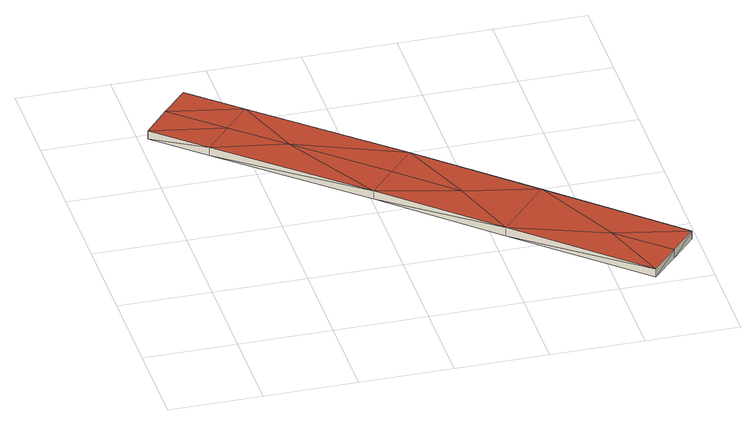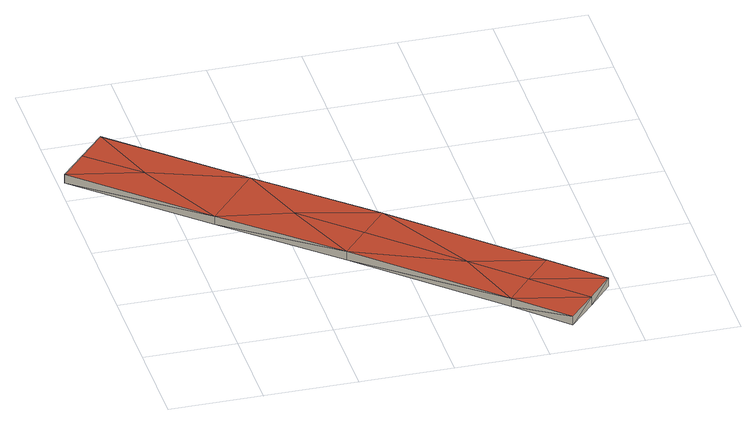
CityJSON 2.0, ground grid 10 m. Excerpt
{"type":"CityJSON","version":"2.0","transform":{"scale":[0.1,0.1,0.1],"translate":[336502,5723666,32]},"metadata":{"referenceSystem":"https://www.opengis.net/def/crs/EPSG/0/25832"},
"CityObjects":{
"building1":{"type":"Building","attributes":{"Geometrietyp2DReferenz":"2000","Gemeindeschluessel":"05170048","function":"53001_1800","roofType":"9999","measuredHeight":1},"geometry":[{"type":"Solid","lod":"2","boundaries":[[[[0,1,2]],[[1,3,2]],[[4,5,0]],[[5,1,0]],[[6,7,4]],[[7,5,4]],[[8,9,6]],[[9,7,6]],[[10,11,8]],[[11,9,8]],[[12,13,10]],[[13,11,10]],[[14,15,12]],[[15,13,12]],[[16,17,14]],[[17,15,14]],[[18,19,16]],[[19,17,16]],[[20,21,18]],[[21,19,18]],[[22,23,20]],[[23,21,20]],[[2,3,22]],[[3,23,22]],[[21,23,24]],[[24,23,3]],[[24,3,5]],[[5,3,1]],[[24,5,25]],[[25,5,7]],[[25,7,26]],[[26,7,27]],[[27,7,9]],[[27,9,17]],[[17,9,28]],[[28,9,11]],[[28,11,13]],[[13,15,28]],[[28,15,17]],[[27,17,19]],[[27,19,26]],[[26,19,25]],[[25,19,21]],[[25,21,24]],[[20,29,22]],[[29,2,22]],[[29,4,2]],[[4,0,2]],[[29,30,4]],[[30,6,4]],[[30,31,6]],[[31,32,6]],[[32,8,6]],[[32,16,8]],[[16,33,8]],[[33,10,8]],[[33,12,10]],[[12,33,14]],[[33,16,14]],[[32,18,16]],[[32,31,18]],[[31,30,18]],[[30,20,18]],[[30,29,20]]]],"semantics":{"surfaces":[{"type":"WallSurface"},{"type":"GroundSurface"},{"type":"RoofSurface"}],"values":[[0,0,0,0,0,0,0,0,0,0,0,0,0,0,0,0,0,0,0,0,0,0,0,0,1,1,1,1,1,1,1,1,1,1,1,1,1,1,1,1,1,1,1,1,2,2,2,2,2,2,2,2,2,2,2,2,2,2,2,2,2,2,2,2]]}}]}
},
"vertices":[
[63,452,11],[63,452,1],[36,422,11],[36,422,1],[115,405,12],[115,405,2],[254,281,14],[254,281,4],[366,182,13],[366,182,3],[493,68,13],[493,68,3],[467,39,13],[467,39,3],[440,9,13],[440,9,3],[313,122,13],[313,122,3],[201,221,14],[201,221,4],[62,345,12],[62,345,2],[10,392,11],[10,392,1],[89,375,2],[141,329,3],[228,251,4],[287,198,4],[414,85,3],[89,375,12],[141,329,13],[228,251,14],[287,198,14],[414,85,13]
]}
